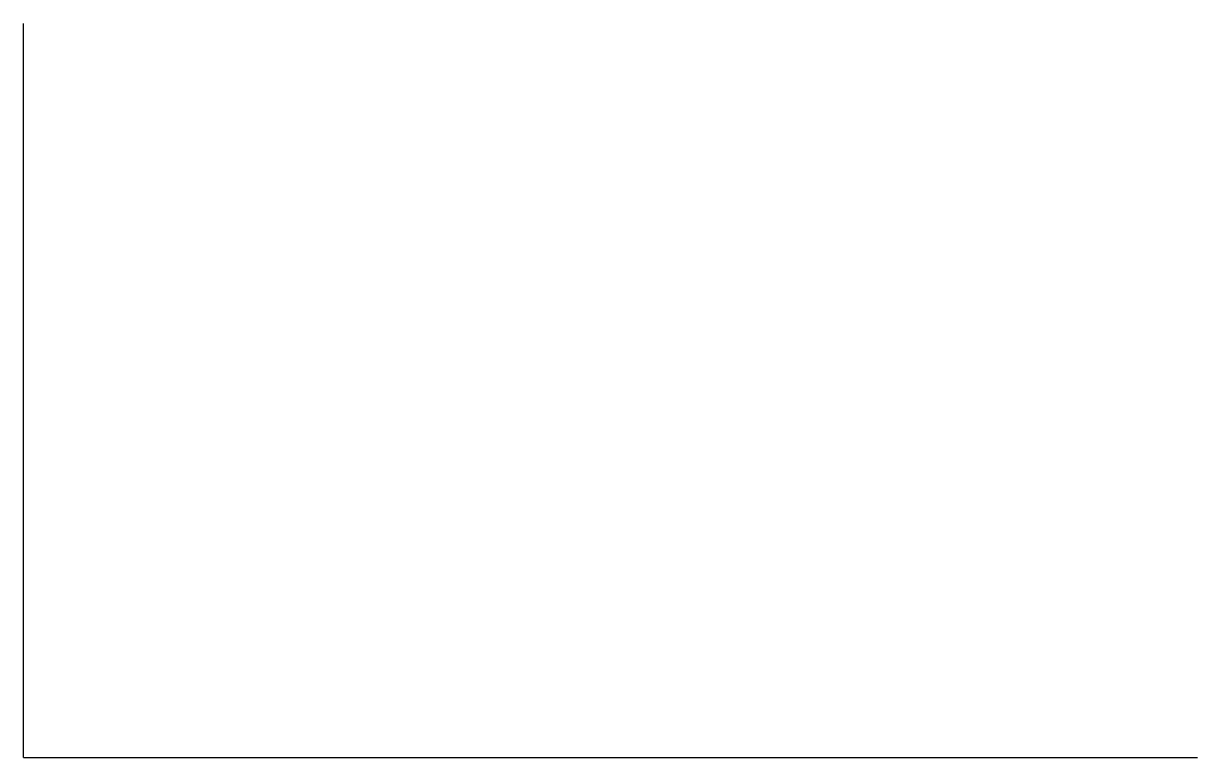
# Model space of a CAD drawing. Header units: millimetres. Extents: x 0 to 240, y 0 to 150.
import ezdxf

# ---------------------------------------------------------------- set-up
doc = ezdxf.new("R2010")
doc.units = ezdxf.units.MM

msp = doc.modelspace()

# ---------------------------------------------------------------- linework, layer by layer
for q in [(0, 150), (240, 0)]:
    msp.add_line((0, 0), q)

doc.saveas('drawing.dxf')
